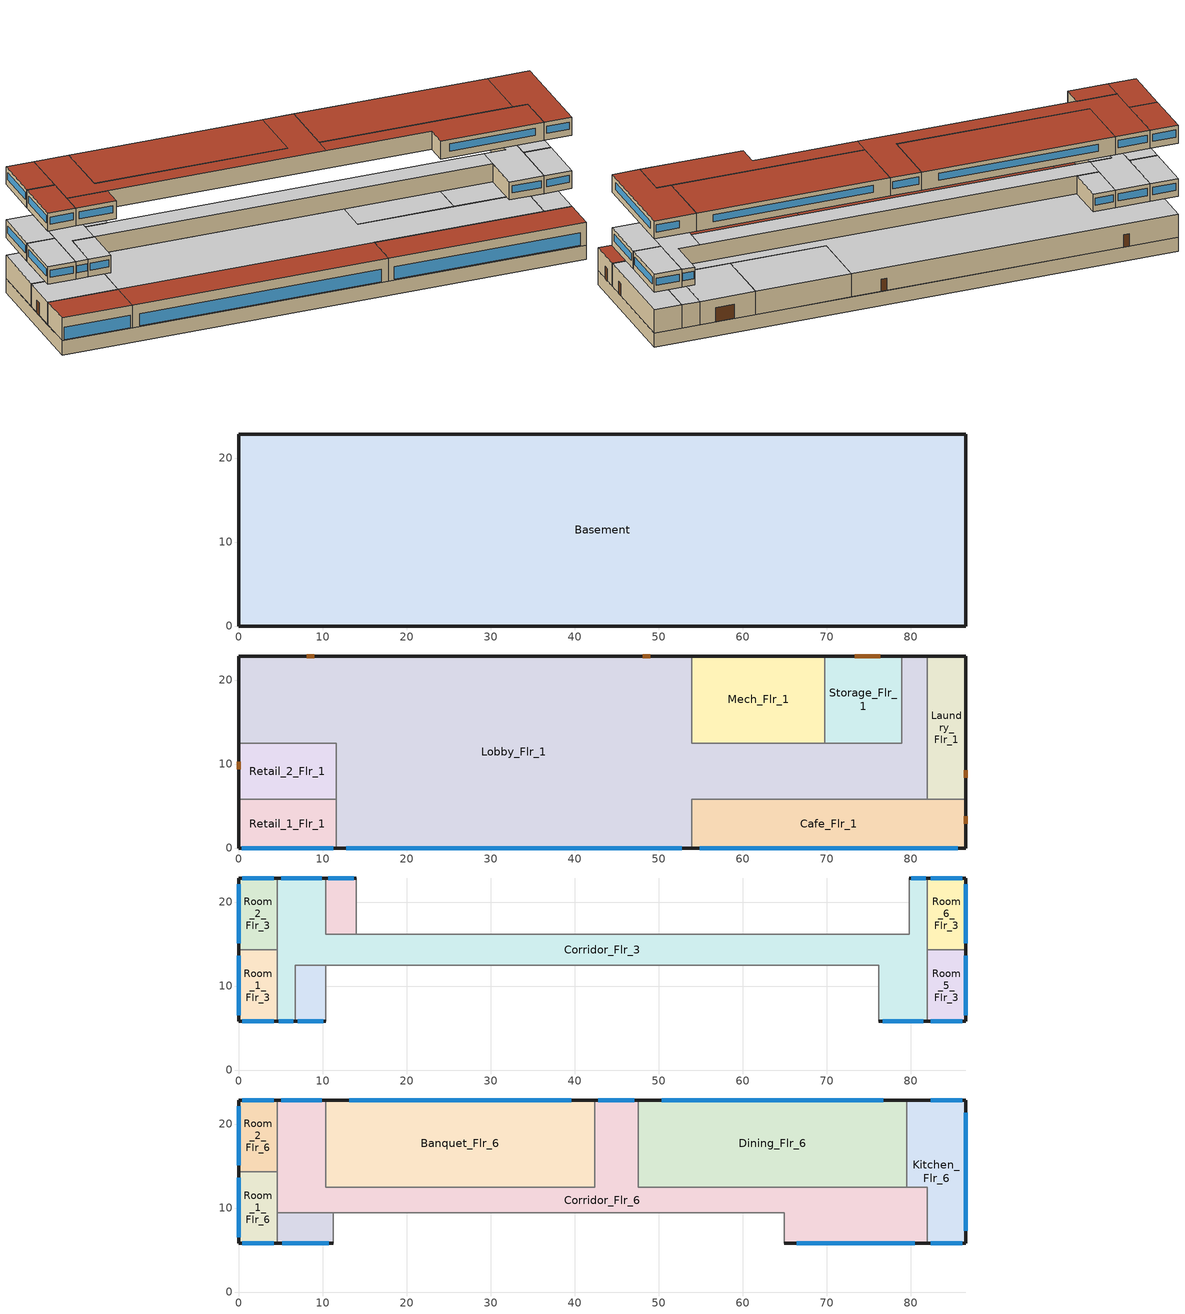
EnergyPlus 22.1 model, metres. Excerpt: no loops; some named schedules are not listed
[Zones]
Basement
 floor adiabatic (basement_floor): 86.56,22.86 86.56,0 0,0 0,22.86 z-2.44
 wall ground (Basement_Wall_North_Cfactor): 86.56,22.86 0,22.86 z-2.44:0
 wall ground (Basement_Wall_East_Cfactor): 86.56,0 86.56,22.86 z-2.44:0
 wall ground (Basement_Wall_South_Cfactor): 0,0 86.56,0 z-2.44:0
 wall ground (Basement_Wall_West_Cfactor): 0,22.86 0,0 z-2.44:0
Retail_1_Flr_1
 floor to Basement (nonres_floor): 11.58,5.79 11.58,0 0,0 0,5.79 z0
 wall outside (nonres_ext_wall_grd): 0,5.79 0,0 11.58,0 z0:3.96
 wall to Retail_2_Flr_1 (int_wall): 11.58,5.79 0,5.79 z0:3.96
 wall to Lobby_Flr_1 (int_wall): 11.58,0 11.58,5.79 z0:3.96
 window (NonresWindow_U_0.248_SHGC_0.21): 0.33,0 11.25,0 z0.15:2.28
 roof outside (nonres_roof): 0,5.79 0,0 11.58,0 11.58,5.79 z3.96
Retail_2_Flr_1
 floor to Basement (nonres_floor): 11.58,12.5 11.58,5.79 0,5.79 0,12.5 z0
 wall outside (nonres_ext_wall_grd): 0,12.5 0,5.79 z0:3.96
 wall to Lobby_Flr_1 (int_wall): 11.58,5.79 11.58,12.5 0,12.5 z0:3.96
 door (Swinging Door_con): 0,10.28 0,9.37 z0:2.13
 ceiling adiabatic (nonres_floor_ceiling): 0,12.5 0,5.79 11.58,5.79 11.58,12.5 z3.96
Mech_Flr_1
 floor to Basement (nonres_floor): 69.8,22.86 69.8,12.5 53.95,12.5 53.95,22.86 z0
 wall outside (nonres_ext_wall_grd): 69.8,22.86 53.95,22.86 z0:3.96
 wall to Storage_Flr_1 (int_wall): 69.8,12.5 69.8,22.86 z0:3.96
 wall to Lobby_Flr_1 (int_wall): 53.95,22.86 53.95,12.5 69.8,12.5 z0:3.96
 ceiling adiabatic (nonres_floor_ceiling): 53.95,22.86 53.95,12.5 69.8,12.5 69.8,22.86 z3.96
Storage_Flr_1
 floor to Basement (nonres_floor): 78.94,22.86 78.94,12.5 69.8,12.5 69.8,22.86 z0
 wall outside (nonres_ext_wall_grd): 78.94,22.86 69.8,22.86 z0:3.96
 wall to Lobby_Flr_1 (int_wall): 69.8,12.5 78.94,12.5 78.94,22.86 z0:3.96
 door (Overhead Door_con): 76.37,22.86 73.32,22.86 z0:2.44
 ceiling adiabatic (nonres_floor_ceiling): 69.8,22.86 69.8,12.5 78.94,12.5 78.94,22.86 z3.96
Laundry_Flr_1
 floor to Basement (nonres_floor): 86.56,22.86 86.56,5.79 81.99,5.79 81.99,22.86 z0
 wall outside (nonres_ext_wall_grd): 86.56,5.79 86.56,22.86 81.99,22.86 z0:3.96
 wall to Cafe_Flr_1 (int_wall): 81.99,5.79 86.56,5.79 z0:3.96
 wall to Lobby_Flr_1 (int_wall): 81.99,22.86 81.99,5.79 z0:3.96
 door (Swinging Door_con): 86.56,8.36 86.56,9.28 z0:2.13
 ceiling adiabatic (nonres_floor_ceiling): 81.99,22.86 81.99,5.79 86.56,5.79 86.56,22.86 z3.96
Cafe_Flr_1
 floor to Basement (nonres_floor): 86.56,5.79 86.56,0 53.95,0 53.95,5.79 z0
 wall outside (nonres_ext_wall_grd): 53.95,0 86.56,0 86.56,5.79 z0:3.96
 wall to Lobby_Flr_1 (int_wall): 81.99,5.79 53.95,5.79 53.95,0 z0:3.96
 window (NonresWindow_U_0.248_SHGC_0.21): 54.88,0 85.63,0 z0.15:2.28
 door (Swinging Door_con): 86.56,2.9 86.56,3.81 z0:2.13
 roof outside (nonres_roof): 53.95,5.79 53.95,0 86.56,0 86.56,5.79 z3.96
Lobby_Flr_1
 floor to Basement (nonres_floor): 0,12.5 0,22.86 53.95,22.86 53.95,0 11.58,0 11.58,12.5 z0; 53.95,12.5 78.94,12.5 78.94,22.86 81.99,22.86 81.99,5.79 53.95,5.79 z0
 wall outside (nonres_ext_wall_grd): 53.95,22.86 0,22.86 0,12.5 / 81.99,22.86 78.94,22.86 / 11.58,0 53.95,0 z0:3.96
 window (NonresWindow_U_0.248_SHGC_0.21): 12.79,0 52.74,0 z0.15:2.28
 door (Swinging Door_con): 49,22.86 48.09,22.86 / 8.99,22.86 8.08,22.86 z0:2.13
 ceiling adiabatic (nonres_floor_ceiling): 0,12.5 11.58,12.5 11.58,5.79 81.99,5.79 81.99,22.86 78.94,22.86 78.94,12.5 53.95,12.5 53.95,22.86 0,22.86 z3.96
 roof outside (nonres_roof): 11.58,5.79 11.58,0 53.95,0 53.95,5.79 z3.96
Room_1_Flr_3
 floor adiabatic (nonres_floor): 4.57,14.33 4.57,5.79 0,5.79 0,14.33 z7.01
 wall outside (res_ext_wall_mid): 0,14.33 0,5.79 4.57,5.79 z7.01:10.06
 wall to Room_2_Flr_3 (int_wall): 4.57,14.33 0,14.33 z7.01:10.06
 wall to Corridor_Flr_3 (int_wall): 4.57,5.79 4.57,14.33 z7.01:10.06
 window (ResWindow_U_0.248_SHGC_0.21): 0.4,5.79 4.17,5.79 / 0,13.58 0,6.54 z8.11:9.33
 ceiling adiabatic (nonres_floor_ceiling): 0,14.33 0,5.79 4.57,5.79 4.57,14.33 z10.06
Room_2_Flr_3
 floor adiabatic (nonres_floor): 4.57,22.86 4.57,14.33 0,14.33 0,22.86 z7.01
 wall outside (res_ext_wall_mid): 4.57,22.86 0,22.86 0,14.33 z7.01:10.06
 wall to Corridor_Flr_3 (int_wall): 4.57,14.33 4.57,22.86 z7.01:10.06
 window (ResWindow_U_0.248_SHGC_0.21): 4.17,22.86 0.4,22.86 / 0,22.11 0,15.07 z8.11:9.33
 ceiling adiabatic (nonres_floor_ceiling): 0,22.86 0,14.33 4.57,14.33 4.57,22.86 z10.06
Room_3_Mult19_Flr_3
 floor adiabatic (nonres_floor): 10.36,12.5 10.36,5.79 6.71,5.79 6.71,12.5 z7.01
 wall outside (res_ext_wall_mid): 6.71,5.79 10.36,5.79 z7.01:10.06
 wall adiabatic (int_wall): 10.36,5.79 10.36,12.5 6.71,12.5 6.71,5.79 z7.01:10.06
 window (ResWindow_U_0.248_SHGC_0.21): 7.03,5.79 10.04,5.79 z8.11:9.33
 ceiling adiabatic (nonres_floor_ceiling): 6.71,12.5 6.71,5.79 10.36,5.79 10.36,12.5 z10.06
Room_4_Mult19_Flr_3
 floor adiabatic (nonres_floor): 14.02,22.86 14.02,16.15 10.36,16.15 10.36,22.86 z7.01
 wall outside (res_ext_wall_mid): 14.02,22.86 10.36,22.86 z7.01:10.06
 wall adiabatic (int_wall): 10.36,22.86 10.36,16.15 14.02,16.15 14.02,22.86 z7.01:10.06
 window (ResWindow_U_0.248_SHGC_0.21): 13.7,22.86 10.68,22.86 z8.11:9.33
 ceiling adiabatic (nonres_floor_ceiling): 10.36,22.86 10.36,16.15 14.02,16.15 14.02,22.86 z10.06
Room_5_Flr_3
 floor adiabatic (nonres_floor): 86.56,14.33 86.56,5.79 81.99,5.79 81.99,14.33 z7.01
 wall outside (res_ext_wall_mid): 81.99,5.79 86.56,5.79 86.56,14.33 z7.01:10.06
 wall to Room_6_Flr_3 (int_wall): 86.56,14.33 81.99,14.33 z7.01:10.06
 wall to Corridor_Flr_3 (int_wall): 81.99,14.33 81.99,5.79 z7.01:10.06
 window (ResWindow_U_0.248_SHGC_0.21): 86.56,6.54 86.56,13.58 / 82.39,5.79 86.16,5.79 z8.11:9.33
 ceiling adiabatic (nonres_floor_ceiling): 81.99,14.33 81.99,5.79 86.56,5.79 86.56,14.33 z10.06
Room_6_Flr_3
 floor adiabatic (nonres_floor): 86.56,22.86 86.56,14.33 81.99,14.33 81.99,22.86 z7.01
 wall outside (res_ext_wall_mid): 86.56,14.33 86.56,22.86 81.99,22.86 z7.01:10.06
 wall to Corridor_Flr_3 (int_wall): 81.99,22.86 81.99,14.33 z7.01:10.06
 window (ResWindow_U_0.248_SHGC_0.21): 86.16,22.86 82.39,22.86 / 86.56,15.07 86.56,22.11 z8.11:9.33
 ceiling adiabatic (nonres_floor_ceiling): 81.99,22.86 81.99,14.33 86.56,14.33 86.56,22.86 z10.06
Corridor_Flr_3
 floor adiabatic (nonres_floor): 4.57,5.79 4.57,22.86 10.36,22.86 10.36,12.5 6.71,12.5 6.71,5.79 z7.01; 10.36,16.15 76.2,16.15 76.2,12.5 10.36,12.5 z7.01; 76.2,16.15 79.86,16.15 79.86,22.86 81.99,22.86 81.99,5.79 76.2,5.79 z7.01
 wall outside (nonres_ext_wall_mid): 10.36,22.86 4.57,22.86 / 81.99,22.86 79.86,22.86 / 4.57,5.79 6.71,5.79 / 76.2,5.79 81.99,5.79 z7.01:10.06
 wall adiabatic (int_wall): 6.71,5.79 6.71,12.5 76.2,12.5 76.2,5.79 / 79.86,22.86 79.86,16.15 10.36,16.15 10.36,22.86 z7.01:10.06
 window (NonresWindow_U_0.248_SHGC_0.21): 9.86,22.86 5.08,22.86 / 81.81,22.86 80.04,22.86 / 4.76,5.79 6.52,5.79 / 76.71,5.79 81.48,5.79 z8.11:9.33
 ceiling adiabatic (nonres_floor_ceiling): 4.57,5.79 6.71,5.79 6.71,12.5 10.36,12.5 10.36,22.86 4.57,22.86 z10.06; 10.36,12.5 76.2,12.5 76.2,16.15 10.36,16.15 z10.06; 76.2,5.79 81.99,5.79 81.99,22.86 79.86,22.86 79.86,16.15 76.2,16.15 z10.06
Room_1_Flr_6
 floor adiabatic (nonres_floor): 4.57,14.33 4.57,5.79 0,5.79 0,14.33 z16.15
 wall outside (res_ext_wall_top): 0,14.33 0,5.79 4.57,5.79 z16.15:19.2
 wall to Room_2_Flr_6 (int_wall): 4.57,14.33 0,14.33 z16.15:19.2
 wall adiabatic (int_wall): 4.57,5.79 4.57,14.33 z16.15:19.2
 window (ResWindow_U_0.248_SHGC_0.21): 0.4,5.79 4.17,5.79 / 0,13.58 0,6.54 z17.26:18.48
 roof outside (res_roof): 0,14.33 0,5.79 4.57,5.79 4.57,14.33 z19.2
Room_2_Flr_6
 floor adiabatic (nonres_floor): 4.57,22.86 4.57,14.33 0,14.33 0,22.86 z16.15
 wall outside (res_ext_wall_top): 4.57,22.86 0,22.86 0,14.33 z16.15:19.2
 wall adiabatic (int_wall): 4.57,14.33 4.57,22.86 z16.15:19.2
 window (ResWindow_U_0.248_SHGC_0.21): 4.17,22.86 0.4,22.86 / 0,22.11 0,15.07 z17.26:18.48
 roof outside (res_roof): 0,22.86 0,14.33 4.57,14.33 4.57,22.86 z19.2
Room_3_Mult9_Flr_6
 floor adiabatic (nonres_floor): 11.28,9.45 11.28,5.79 4.57,5.79 4.57,9.45 z16.15
 wall outside (res_ext_wall_top): 4.57,5.79 11.28,5.79 z16.15:19.2
 wall adiabatic (int_wall): 11.28,5.79 11.28,9.45 4.57,9.45 4.57,5.79 z16.15:19.2
 window (ResWindow_U_0.248_SHGC_0.21): 5.16,5.79 10.69,5.79 z17.26:18.48
 roof outside (res_roof): 4.57,9.45 4.57,5.79 11.28,5.79 11.28,9.45 z19.2
Banquet_Flr_6
 floor adiabatic (nonres_floor): 42.37,22.86 42.37,12.5 10.36,12.5 10.36,22.86 z16.15
 wall outside (nonres_ext_wall_top): 42.37,22.86 10.36,22.86 z16.15:19.2
 wall to Corridor_Flr_6 (int_wall): 10.36,22.86 10.36,12.5 42.37,12.5 42.37,22.86 z16.15:19.2
 window (NonresWindow_U_0.248_SHGC_0.21): 39.57,22.86 13.16,22.86 z17.26:18.48
 roof outside (nonres_roof): 10.36,22.86 10.36,12.5 42.37,12.5 42.37,22.86 z19.2
Dining_Flr_6
 floor adiabatic (nonres_floor): 79.55,22.86 79.55,12.5 47.55,12.5 47.55,22.86 z16.15
 wall outside (nonres_ext_wall_top): 79.55,22.86 47.55,22.86 z16.15:19.2
 wall to Kitchen_Flr_6 (int_wall): 79.55,12.5 79.55,22.86 z16.15:19.2
 wall adiabatic (int_wall): 47.55,12.5 79.55,12.5 z16.15:19.2
 wall to Corridor_Flr_6 (int_wall): 47.55,22.86 47.55,12.5 z16.15:19.2
 window (NonresWindow_U_0.248_SHGC_0.21): 76.75,22.86 50.35,22.86 z17.26:18.48
 roof outside (nonres_roof): 47.55,22.86 47.55,12.5 79.55,12.5 79.55,22.86 z19.2
Kitchen_Flr_6
 floor adiabatic (nonres_floor): 79.55,12.5 79.55,22.86 86.56,22.86 86.56,5.79 81.99,5.79 81.99,12.5 z16.15
 wall outside (nonres_ext_wall_top): 81.99,5.79 86.56,5.79 86.56,22.86 79.55,22.86 z16.15:19.2
 wall adiabatic (int_wall): 79.55,12.5 81.99,12.5 z16.15:19.2
 wall to Corridor_Flr_6 (int_wall): 81.99,12.5 81.99,5.79 z16.15:19.2
 window (NonresWindow_U_0.248_SHGC_0.21): 86.16,22.86 82.39,22.86 / 86.56,7.29 86.56,21.37 / 82.39,5.79 86.16,5.79 z17.26:18.48
 roof outside (nonres_roof): 79.55,12.5 81.99,12.5 81.99,5.79 86.56,5.79 86.56,22.86 79.55,22.86 z19.2
Corridor_Flr_6
 floor adiabatic (nonres_floor): 4.57,9.45 4.57,22.86 10.36,22.86 10.36,12.5 42.37,12.5 42.37,22.86 47.55,22.86 47.55,12.5 81.99,12.5 81.99,5.79 64.92,5.79 64.92,9.45 z16.15
 wall outside (nonres_ext_wall_top): 10.36,22.86 4.57,22.86 / 47.55,22.86 42.37,22.86 / 64.92,5.79 81.99,5.79 z16.15:19.2
 wall adiabatic (int_wall): 81.99,12.5 47.55,12.5 / 4.57,22.86 4.57,9.45 64.92,9.45 64.92,5.79 z16.15:19.2
 window (NonresWindow_U_0.248_SHGC_0.21): 9.86,22.86 5.08,22.86 / 47.09,22.86 42.82,22.86 / 66.42,5.79 80.5,5.79 z17.26:18.48
 roof outside (nonres_roof): 4.57,9.45 47.55,9.45 47.55,22.86 42.37,22.86 42.37,12.5 10.36,12.5 10.36,22.86 4.57,22.86 z19.2; 47.55,9.45 64.92,9.45 64.92,5.79 81.99,5.79 81.99,12.5 47.55,12.5 z19.2
[Building]
HotelLarge: North Axis {deg}=0; Terrain=City; Loads Convergence Tolerance Value {W}=0.04; Temperature Convergence Tolerance Value {deltaC}=0.2; Solar Distribution=FullInteriorAndExterior; Maximum Number of Warmup Days=25; Minimum Number of Warmup Days=6
[Site:Location]
Site:Location=Denver-Aurora-Buckley.AFB_CO_USA WMO=724695; Latitude {N+ S-}=39.72; Longitude {W- E+}=-104.75; Time Zone Relative to GMT {GMT+/-}=-7; Elevation {m}=1726
[SizingPeriod:DesignDay] Day of Month=21; Dry-Bulb Temperature Range Modifier Type=DefaultMultipliers; Humidity Condition Type=Wetbulb; Barometric Pressure {Pa}=82237; Rain {Yes/No}=No; Snow on ground {Yes/No}=No; Daylight Savings Time Indicator=No
Name | Month | Day Type | Maximum Dry-Bulb Temperature {C} | Daily Dry-Bulb Temperature Range {C} | Wetbulb at Maximum Dry-Bulb {C} | Wind Speed {m/s} design conditions vs. traditional 6.71 m/s (15 mph) | Wind Direction {Degrees; N=0, S=180} | Solar Model Indicator | Clearness {0.0 to 1.1} | Wind Speed {m/s} design conditions vs. traditional 3.35 m/s (7mph) | ASHRAE Clear Sky Optical Depth for Beam Irradiance (taub) | ASHRAE Clear Sky Optical Depth for Diffuse Irradiance (taud)
Denver-Aurora-Buckley.AFB_CO_USA Ann Htg 99.6% Condns DB | 12 | WinterDesignDay | -17.9 | 0 | -17.9 | 2.5 | 180 | ASHRAEClearSky | 0
Denver-Aurora-Buckley.AFB_CO_USA Ann Clg .4% Condns DB=>MWB | 7 | SummerDesignDay | 33.9 | 14.8 | 15 |  | 30 | ASHRAETau |  | 3.6 | 0.423 | 2.02
[Site:WaterMainsTemperature]
Calculation Method=Correlation; Annual average outdoor air temperature {C}=9.95; Maximum difference in monthly average outdoor air temperatures {C}=23.7
[Site:GroundTemperature:FCfactorMethod]
January Ground Temperature {C}=7.1; February Ground Temperature {C}=3; March Ground Temperature {C}=-1; April Ground Temperature {C}=0.8; May Ground Temperature {C}=-0.2; June Ground Temperature {C}=4.8; July Ground Temperature {C}=6.1; August Ground Temperature {C}=13.7; September Ground Temperature {C}=22.2; October Ground Temperature {C}=22.7; November Ground Temperature {C}=21.7; December Ground Temperature {C}=18.5
[Material:NoMass]
Opaque Door panel_con: MediumRough, 0.475973, 0.9, 0.7, 0.7
Overhead Door_con Panel: MediumRough, 0.568097, 0.9, 0.7, 0.7
CP02 CARPET PAD: VeryRough, 0.21648, 0.9, 0.7, 0.8
Nonres_Roof_Insulation; Res_Roof_Insulation: MediumSmooth, 5.30668, 0.9, 0.7, 0.7
Nonres_Exterior_Wall_Insulation_grd: MediumSmooth, 1.35373, 0.9, 0.7, 0.7
Nonres_Exterior_Wall_Insulation_mid: MediumSmooth, 1.10229, 0.9, 0.7, 0.7
Nonres_Exterior_Wall_Insulation_top: MediumSmooth, 1.11382, 0.9, 0.7, 0.7
Res_Exterior_Wall_Insulation_mid: MediumSmooth, 1.22671, 0.9, 0.7, 0.7
Res_Exterior_Wall_Insulation_top: MediumSmooth, 1.24035, 0.9, 0.7, 0.7
Nonres_Floor_Insulation: MediumSmooth, 4.13066, 0.9, 0.7, 0.7
[Construction]
Swinging Door_con: Opaque Door panel_con
Overhead Door_con: Overhead Door_con Panel
InteriorFurnishings: Std Wood 6inch
int_wall: G01 13mm gypsum board, G01 13mm gypsum board
nonres_roof: F13 Built-up roofing, Nonres_Roof_Insulation, F08 Metal surface
res_roof: F13 Built-up roofing, Res_Roof_Insulation, F08 Metal surface
nonres_ext_wall_grd: 200mm Normalweight concrete wall, Nonres_Exterior_Wall_Insulation_grd, G01 13mm gypsum board
nonres_ext_wall_mid: 200mm Normalweight concrete wall, Nonres_Exterior_Wall_Insulation_mid, G01 13mm gypsum board
nonres_ext_wall_top: 200mm Normalweight concrete wall, Nonres_Exterior_Wall_Insulation_top, G01 13mm gypsum board
res_ext_wall_mid: 200mm Normalweight concrete wall, Res_Exterior_Wall_Insulation_mid, G01 13mm gypsum board
res_ext_wall_top: 200mm Normalweight concrete wall, Res_Exterior_Wall_Insulation_top, G01 13mm gypsum board
nonres_floor: Nonres_Floor_Insulation, 100mm Normalweight concrete floor, CP02 CARPET PAD
nonres_floor_ceiling: CP02 CARPET PAD, 100mm Normalweight concrete floor, Nonres_Floor_Insulation
basement_floor: M10 200mm concrete block basement wall, CP02 CARPET PAD
NonresWindow_U_0.248_SHGC_0.21: Glazing Layer
ResWindow_U_0.248_SHGC_0.21: Residential Window Glazing Layer
[Material]
Name | Roughness | Thickness {m} | Conductivity {W/m-K} | Density {kg/m3} | Specific Heat {J/kg-K} | Thermal Absorptance | Solar Absorptance | Visible Absorptance | Absorptance:Thermal | Absorptance:Solar | Absorptance:Visible
Std Wood 6inch | MediumSmooth | 0.15 | 0.12 | 540 | 1210 | 0.9 | 0.7 | 0.7
F08 Metal surface | Smooth | 0.0008 | 45.28 | 7824 | 500
F13 Built-up roofing | Rough | 0.0095 | 0.16 | 1120 | 1460 |  |  |  | 0.9 | 0.77
G01 13mm gypsum board | Smooth | 0.0127 | 0.16 | 800 | 1090 |  |  |  | 0.9 | 0.7 | 0.5
200mm Normalweight concrete wall | MediumRough | 0.2032 | 2.31 | 2322 | 832
100mm Normalweight concrete floor | MediumRough | 0.1016 | 2.31 | 2322 | 832
M10 200mm concrete block basement wall | MediumRough | 0.2032 | 1.326 | 1842 | 912
[WindowMaterial:SimpleGlazingSystem] U-Factor {W/m2-K}=1.40821; Solar Heat Gain Coefficient=0.21; Visible Transmittance=0.29
Glazing Layer; Residential Window Glazing Layer
[Construction:CfactorUndergroundWall] C-Factor {W/m2-K}=0.675682; Height {m}=2.439
Basement_Wall_North_Cfactor; Basement_Wall_East_Cfactor; Basement_Wall_South_Cfactor; Basement_Wall_West_Cfactor
[Generator:PVWatts]
PV_module: PVWatts Version=5; DC System Capacity {W}=41465.2; Module Type=Premium; Array Type=FixedOpenRack; System Losses=0.113; Array Geometry Type=TiltAzimuth; Tilt Angle {deg}=0; Azimuth Angle {deg}=180
[ElectricLoadCenter:Generators]
PV_Generator: Generator 1=PV_module; Generator 1 Rated Electric Power Output {W}=41465.2; Generator 1 Availability Schedule=PV_SCH
[ElectricLoadCenter:Inverter:PVWatts]
PV_Inverter: DC to AC Size Ratio=1.2; Inverter Efficiency=0.96
[ElectricLoadCenter:Distribution]
Generator: Generator List=PV_Generator; Generator Operation Scheme Type=Baseload; Electrical Buss Type=DirectCurrentWithInverter; Inverter=PV_Inverter
[Zone] Type=1; Ceiling Height {m}=-9999; Floor Area {m2}=autocalculate; Part of Total Floor Area=Yes
Name | Multiplier | Volume {m3}
Basement | 1 | 4826.41
Retail_1_Flr_1 | 1 | 265.7636
Retail_2_Flr_1 | 1 | 307.7552
Mech_Flr_1 | 1 | 650.7972
Storage_Flr_1 | 1 | 375.4741
Laundry_Flr_1 | 1 | 309.2236
Cafe_Flr_1 | 1 | 748.3463
Lobby_Flr_1 | 1 | 5183.56
Room_1_Flr_3; Room_5_Flr_3 | 4 | 118.9391
Room_2_Flr_3; Room_6_Flr_3 | 4 | 118.9252
Room_3_Mult19_Flr_3 | 76 | 74.7487
Room_4_Mult19_Flr_3 | 76 | 74.7691
Corridor_Flr_3 | 4 | 1186.91
Room_1_Flr_6 | 1 | 118.9391
Room_2_Flr_6 | 1 | 118.9252
Room_3_Mult9_Flr_6 | 9 | 74.7691
Banquet_Flr_6; Dining_Flr_6 | 1 | 1010.89
Kitchen_Flr_6 | 1 | 314.872
Corridor_Flr_6 | 1 | 1256.16
[InternalMass] Construction=InteriorFurnishings
Name | Zone or ZoneList | Surface Area {m2}
Basement_InternalMass_1 | Basement | 3957.66
Retail_1_Flr_1_InternalMass_1 | Retail_1_Flr_1 | 134.1427
Retail_2_Flr_1_InternalMass_1 | Retail_2_Flr_1 | 155.3378
Mech_Flr_1_InternalMass_1 | Mech_Flr_1 | 328.4864
Storage_Flr_1_InternalMass_1 | Storage_Flr_1 | 189.5185
Laundry_Flr_1_InternalMass_1 | Laundry_Flr_1 | 156.0789
Cafe_Flr_1_InternalMass_1 | Cafe_Flr_1 | 377.7238
Lobby_Flr_1_InternalMass_1 | Lobby_Flr_1 | 2616.37
Room_1_Flr_3_InternalMass_1 | Room_1_Flr_3 | 78.044
Room_2_Flr_3_InternalMass_1 | Room_2_Flr_3 | 78.0349
Room_3_Mult19_Flr_3_InternalMass_1 | Room_3_Mult19_Flr_3 | 49.0477
Room_4_Mult19_Flr_3_InternalMass_1 | Room_4_Mult19_Flr_3 | 49.0611
Room_5_Flr_3_InternalMass_1 | Room_5_Flr_3 | 78.044
Room_6_Flr_3_InternalMass_1 | Room_6_Flr_3 | 78.0349
Corridor_Flr_3_InternalMass_1 | Corridor_Flr_3 | 778.8094
Room_1_Flr_6_InternalMass_1 | Room_1_Flr_6 | 78.044
Room_2_Flr_6_InternalMass_1 | Room_2_Flr_6 | 78.0349
Room_3_Mult9_Flr_6_InternalMass_1 | Room_3_Mult9_Flr_6 | 49.0611
Banquet_Flr_6_InternalMass_1 | Banquet_Flr_6 | 663.3149
Dining_Flr_6_InternalMass_1 | Dining_Flr_6 | 663.3149
Kitchen_Flr_6_InternalMass_1 | Kitchen_Flr_6 | 206.6089
Corridor_Flr_6_InternalMass_1 | Corridor_Flr_6 | 824.2494
[People] Number of People Calculation Method=People; Fraction Radiant=0.3; Sensible Heat Fraction=AUTOCALCULATE; Activity Level Schedule=ACTIVITY_SCH; Enable ASHRAE 55 Comfort Warnings=No; Mean Radiant Temperature Calculation Type=ZoneAveraged; Work Efficiency Schedule=WORK_EFF_SCH; Clothing Insulation Calculation Method=ClothingInsulationSchedule; Clothing Insulation Schedule=CLOTHING_SCH; Air Velocity Schedule=AIR_VELO_SCH; Thermal Comfort Model 1 Type=FANGER
Name | Zone or ZoneList or Space or SpaceList | Number of People Schedule | Number of People
Basement People | Basement | BLDG_OCC_SCH | 106.499
Retail_1_Flr_1 People | Retail_1_Flr_1 | BLDG_OCC_SCH | 10.829
Retail_2_Flr_1 People | Retail_2_Flr_1 | BLDG_OCC_SCH | 12.54
Laundry_Flr_1 People | Laundry_Flr_1 | BLDG_OCC_SCH | 8.4
Cafe_Flr_1 People | Cafe_Flr_1 | BLDG_OCC_SCH | 142.3
Lobby_Flr_1 People | Lobby_Flr_1 | BLDG_OCC_SCH | 422.435
Room_1_Flr_3 People | Room_1_Flr_3 | GuestRoom_Occ_Sch | 1.5
Room_2_Flr_3 People | Room_2_Flr_3 | GuestRoom_Occ_Sch | 1.5
Room_3_Mult19_Flr_3 People | Room_3_Mult19_Flr_3 | ALWAYS_OFF | 1.5
Room_4_Mult19_Flr_3 People | Room_4_Mult19_Flr_3 | GuestRoom_Occ_Sch | 1.5
Room_5_Flr_3 People | Room_5_Flr_3 | GuestRoom_Occ_Sch | 1.5
Room_6_Flr_3 People | Room_6_Flr_3 | GuestRoom_Occ_Sch | 1.5
Room_1_Flr_6 People | Room_1_Flr_6 | GuestRoom_Occ_Sch | 1.5
Room_2_Flr_6 People | Room_2_Flr_6 | GuestRoom_Occ_Sch | 1.5
Room_3_Mult9_Flr_6 People | Room_3_Mult9_Flr_6 | GuestRoom_Occ_Sch | 1.5
Banquet_Flr_6 People | Banquet_Flr_6 | BLDG_OCC_SCH | 249.896
Dining_Flr_6 People | Dining_Flr_6 | BLDG_OCC_SCH | 249.896
Kitchen_Flr_6 People | Kitchen_Flr_6 | BLDG_OCC_SCH | 22.238
STORAGE_FLR_1 People | STORAGE_FLR_1 | BLDG_OCC_SCH | 2.04
CORRIDOR_FLR_3 People | CORRIDOR_FLR_3 | BLDG_OCC_SCH | 20.957
CORRIDOR_FLR_6 People | CORRIDOR_FLR_6 | BLDG_OCC_SCH | 22.18
MECH_FLR_1 People | MECH_FLR_1 | BLDG_OCC_SCH | 2.652
[Lights] Design Level Calculation Method=Watts/Area; Return Air Fraction=0; Fraction Radiant=0.7; Fraction Visible=0.2; Fraction Replaceable=1; Return Air Fraction Calculated from Plenum Temperature=No
Name | Zone or ZoneList or Space or SpaceList | Schedule | Watts per Zone Floor Area {W/m2}
Basement_Lights | Basement | ltg_sch_basement | 5.877225
Retail_1_Flr_1_Lights | Retail_1_Flr_1 | ltg_sch_retail | 7.157997
Retail_2_Flr_1_Lights | Retail_2_Flr_1 | ltg_sch_retail | 7.157997
Mech_Flr_1_Lights | Mech_Flr_1 | ltg_sch_mechanic | 6.878133
Storage_Flr_1_Lights | Storage_Flr_1 | ltg_sch_storage | 3.580506
Laundry_Flr_1_Lights | Laundry_Flr_1 | ltg_sch_laundry | 4.940631
Cafe_Flr_1_Lights | Cafe_Flr_1 | ltg_sch_dining | 7.362504
Lobby_Flr_1_Lights | Lobby_Flr_1 | ltg_sch_lobby | 7.750008
Room_1_Flr_3_Lights | Room_1_Flr_3 | ltg_sch_guestroom | 4.4132
Room_2_Flr_3_Lights | Room_2_Flr_3 | ltg_sch_guestroom | 4.4132
Room_3_Mult19_Flr_3_Lights | Room_3_Mult19_Flr_3 | ltg_sch_guestroom | 4.4132
Room_4_Mult19_Flr_3_Lights | Room_4_Mult19_Flr_3 | ltg_sch_guestroom | 4.4132
Room_5_Flr_3_Lights | Room_5_Flr_3 | ltg_sch_guestroom | 4.4132
Room_6_Flr_3_Lights | Room_6_Flr_3 | ltg_sch_guestroom | 4.4132
Corridor_Flr_3_Lights | Corridor_Flr_3 | ltg_sch_corridor | 4.262508
Room_1_Flr_6_Lights | Room_1_Flr_6 | ltg_sch_guestroom | 4.4132
Room_2_Flr_6_Lights | Room_2_Flr_6 | ltg_sch_guestroom | 4.4132
Room_3_Mult9_Flr_6_Lights | Room_3_Mult9_Flr_6 | ltg_sch_guestroom | 4.4132
Banquet_Flr_6_Lights | Banquet_Flr_6 | ltg_sch_dining | 7.362504
Dining_Flr_6_Lights | Dining_Flr_6 | ltg_sch_dining | 7.362504
Kitchen_Flr_6_Lights | Kitchen_Flr_6 | ltg_sch_kitchen | 11.5281
Corridor_Flr_6_Lights | Corridor_Flr_6 | ltg_sch_corridor | 4.262508
[Daylighting:Controls] Daylighting Method=SplitFlux; Availability Schedule=DaylightAvailSch; Lighting Control Type=Continuousoff; Minimum Input Power Fraction for Continuous or ContinuousOff Dimming Control=0.2; Minimum Light Output Fraction for Continuous or ContinuousOff Dimming Control=0.2; Number of Stepped Control Steps=3; Probability Lighting will be Reset When Needed in Manual Stepped Control=1; Maximum Allowable Discomfort Glare Index=22
Name | Zone or Space | Glare Calculation Daylighting Reference Point | Glare Calculation Azimuth Angle of View Direction Clockwise from Zone y-Axis {deg} | Daylighting Reference Point 1 | Fraction of Lights Controlled by Reference Point 1 | Illuminance Setpoint at Reference Point 1 {lux} | Daylighting Reference Point 2 | Fraction of Lights Controlled by Reference Point 2 | Illuminance Setpoint at Reference Point 2 {lux}
Lobby_Flr_1_DaylCtrl | Lobby_Flr_1 | Lobby_Flr_1_DaylRefPt1 | 180 | Lobby_Flr_1_DaylRefPt1 | 0.07 | 269 | Lobby_Flr_1_DaylRefPt2 | 0.07 | 269
Cafe_Flr_1_DaylCtrl | Cafe_Flr_1 | Cafe_Flr_1_DaylRefPt1 | 180 | Cafe_Flr_1_DaylRefPt1 | 0.39 | 215 | Cafe_Flr_1_DaylRefPt2 | 0.39 | 215
Dining_Flr_6_DaylCtrl | Dining_Flr_6 | Dining_Flr_6_DaylRefPt1 | 0 | Dining_Flr_6_DaylRefPt1 | 0.2 | 215 | Dining_Flr_6_DaylRefPt2 | 0.2 | 215
Banquet_Flr_6_DaylCtrl | Banquet_Flr_6 | Banquet_Flr_6_DaylRefPt1 | 0 | Banquet_Flr_6_DaylRefPt1 | 0.2 | 215 | Banquet_Flr_6_DaylRefPt2 | 0.2 | 215
[ElectricEquipment] Design Level Calculation Method=EquipmentLevel
Name | Zone or ZoneList or Space or SpaceList | Schedule | Design Level {W} | Fraction Latent | Fraction Radiant | Fraction Lost
Basement_MiscPlug_Equip | Basement | BASEMENT_EQUIP_SCH | 10646.1 | 0 | 0.5 | 0
Retail_1_Flr_1_MiscPlug_Equip | Retail_1_Flr_1 | BLDG_EQUIP_SCH | 721.6879 | 0 | 0.5 | 0
Retail_2_Flr_1_MiscPlug_Equip | Retail_2_Flr_1 | BLDG_EQUIP_SCH | 835.7173 | 0 | 0.5 | 0
Mech_Flr_1_MiscPlug_Equip | Mech_Flr_1 | BLDG_EQUIP_SCH | 883.6283 | 0 | 0.5 | 0
Storage_Flr_1_MiscPlug_Equip | Storage_Flr_1 | BLDG_EQUIP_SCH | 254.9024 | 0 | 0.5 | 0
Laundry_Flr_1_MiscPlug_Equip | Laundry_Flr_1 | BLDG_EQUIP_SCH | 4813.47 | 0 | 0.5 | 0
Cafe_Flr_1_MiscPlug_Equip | Cafe_Flr_1 | BLDG_EQUIP_SCH | 1016.08 | 0 | 0.5 | 0
Lobby_Flr_1_MiscPlug_Equip | Lobby_Flr_1 | BLDG_EQUIP_SCH | 10557.1 | 0 | 0.5 | 0
Room_1_Flr_3_PlugMisc_Equip | Room_1_Flr_3 | Guestroom_Eqp_Sch_Adva | 263.3986 | 0 | 0.5 | 0
Room_2_Flr_3_PlugMisc_Equip | Room_2_Flr_3 | Guestroom_Eqp_Sch_Adva | 263.3678 | 0 | 0.5 | 0
Room_3_Mult19_Flr_3_PlugMisc_Equip | Room_3_Mult19_Flr_3 | Guestroom_Eqp_Sch_Adva | 257.9908 | 0 | 0.5 | 0
Room_4_Mult19_Flr_3_PlugMisc_Equip | Room_4_Mult19_Flr_3 | Guestroom_Eqp_Sch_Adva | 258.0614 | 0 | 0.5 | 0
Room_5_Flr_3_PlugMisc_Equip | Room_5_Flr_3 | Guestroom_Eqp_Sch_Adva | 263.3986 | 0 | 0.5 | 0
Room_6_Flr_3_PlugMisc_Equip | Room_6_Flr_3 | Guestroom_Eqp_Sch_Adva | 263.3678 | 0 | 0.5 | 0
Room_1_Flr_6_PlugMisc_Equip | Room_1_Flr_6 | Guestroom_Eqp_Sch_Adva | 263.3986 | 0 | 0.5 | 0
Room_2_Flr_6_PlugMisc_Equip | Room_2_Flr_6 | Guestroom_Eqp_Sch_Adva | 263.3678 | 0 | 0.5 | 0
Room_3_Mult9_Flr_6_PlugMisc_Equip | Room_3_Mult9_Flr_6 | Guestroom_Eqp_Sch_Adva | 258.0614 | 0 | 0.5 | 0
Banquet_Flr_6_MiscPlug_Equip | Banquet_Flr_6 | Kitchen_Elec_Equip_SCH | 22493 | 0 | 0.5 | 0
Dining_Flr_6_MiscPlug_Equip | Dining_Flr_6 | Kitchen_Elec_Equip_SCH | 22493 | 0 | 0.5 | 0
Kitchen_Flr_6_MiscElec_Equip | Kitchen_Flr_6 | Kitchen_Elec_Equip_SCH | 52482.8 | 0.2 | 0.5 | 0.1
Kitchen_Flr_6_Reach-in-Freezer | Kitchen_Flr_6 | Always_on | 277.5 | 0 | 0.25 | 0
Kitchen_Flr_6_Reach-in-Refrigerator | Kitchen_Flr_6 | Always_on | 156.7 | 0 | 0.25 | 0
[Exterior:FuelEquipment] Fuel Use Type=Electricity
Name | Schedule | Design Level {W}
Elevators | BLDG_ELEVATORS | 44860.63
Elevators_Lights_Fan | ELEV_LIGHT_FAN_SCH_ADD_DF | 315.94
[GasEquipment] Design Level Calculation Method=EquipmentLevel
Name | Zone or ZoneList or Space or SpaceList | Schedule | Design Level {W} | Fraction Latent | Fraction Radiant | Fraction Lost
Laundry_Flr_1_MiscGas_Equip | Laundry_Flr_1 | BLDG_EQUIP_SCH | 41817.4 | 0 | 0.5 | 0
Kitchen_Flr_6_MiscGas_Equip | Kitchen_Flr_6 | Kitchen_Gas_Equip_SCH | 249920 | 0.1 | 0.2 | 0.7
[ZoneInfiltration:DesignFlowRate] Schedule=INFIL_QUARTER_ON_SCH; Design Flow Rate Calculation Method=Flow/ExteriorWallArea; Flow per Exterior Surface Area {m3/s-m2}=0.000569572; Constant Term Coefficient=1; Temperature Term Coefficient=0; Velocity Term Coefficient=0; Velocity Squared Term Coefficient=0
Name | Zone or ZoneList
Retail_1_Flr_1_Infiltration | Retail_1_Flr_1
Retail_2_Flr_1_Infiltration | Retail_2_Flr_1
Mech_Flr_1_Infiltration | Mech_Flr_1
Storage_Flr_1_Infiltration | Storage_Flr_1
Laundry_Flr_1_Infiltration | Laundry_Flr_1
Cafe_Flr_1_Infiltration | Cafe_Flr_1
Lobby_Flr_1_Infiltration | Lobby_Flr_1
Room_1_Flr_3_Infiltration | Room_1_Flr_3
Room_2_Flr_3_Infiltration | Room_2_Flr_3
Room_3_Mult19_Flr_3_Infiltration | Room_3_Mult19_Flr_3
Room_4_Mult19_Flr_3_Infiltration | Room_4_Mult19_Flr_3
Room_5_Flr_3_Infiltration | Room_5_Flr_3
Room_6_Flr_3_Infiltration | Room_6_Flr_3
Corridor_Flr_3_Infiltration | Corridor_Flr_3
Room_1_Flr_6_Infiltration | Room_1_Flr_6
Room_2_Flr_6_Infiltration | Room_2_Flr_6
Room_3_Mult9_Flr_6_Infiltration | Room_3_Mult9_Flr_6
Banquet_Flr_6_Infiltration | Banquet_Flr_6
Dining_Flr_6_Infiltration | Dining_Flr_6
Kitchen_Flr_6_Infiltration | Kitchen_Flr_6
Corridor_Flr_6_Infiltration | Corridor_Flr_6
[Exterior:Lights]
Exterior Facade Lighting: Schedule=Exterior_Lgt_ALWAYS_ON; Design Level {W}=9571.94; Control Option=AstronomicalClock
[EnergyManagementSystem:Sensor]
Facility_Int_LTG: Output:Variable or Output:Meter=InteriorLights:Electricity
[EnergyManagementSystem:GlobalVariable]
Wired_LTG
BoilerType; CapRated; EtRated; PLRx; Ecx; SkinLossRate
[EnergyManagementSystem:Program]
Transformer_Load_Prog: SET Wired_LTG = Facility_Int_LTG*0.0352
vav_with_reheat_MAX_OA_FRAC: IF vav_with_reheat_OA > vav_with_reheat_OA_VRP; SET vav_with_reheat_MAX_OA_FRAC = NULL; ELSE; IF vav_with_reheat_SUPPLY_FLOW > 0; SET vav_with_reheat_MAX_OA_FRAC =      9.3292 / vav_with_reheat_SUPPLY_FLOW; ELSE; SET vav_with_reheat_MAX_OA_FRAC = NULL; ENDIF; ENDIF
init_timesteps_after_doorshut: SET timesteps_after_doorshut_south = 0; SET timesteps_after_doorshut_north = 0
Door_Switch_Enabled_Thermostat_Reset_Program_S_LivingUnit: IF (S_Sliding_Door_Ventilation_Sensor > 0); SET timesteps_after_doorshut_south = 0; SET S_LivingUnit_CLGSETP_Actuator = 32.22; SET S_LivingUnit_HTGSETP_Actuator = 12.78; ELSEIF S_LivingUnit_CLGSETP_Actuator > 24.4; SET timesteps_after_doorshut_south = timesteps_after_doorshut_south + 1; IF timesteps_after_doorshut_south == 1; SET S_LivingUnit_CLGSETP_Actuator = 30; SET S_LivingUnit_HTGSETP_Actuator = 14; ELSEIF timesteps_after_doorshut_south == 2; SET S_LivingUnit_CLGSETP_Actuator = 28; SET S_LivingUnit_HTGSETP_Actuator = 16; ELSEIF timesteps_after_doorshut_south == 3; SET S_LivingUnit_CLGSETP_Actuator = 26; SET S_LivingUnit_HTGSETP_Actuator = 18; ELSEIF timesteps_after_doorshut_south == 4; SET S_LivingUnit_CLGSETP_Actuator = 25; SET S_LivingUnit_HTGSETP_Actuator = 20; SET S_LivingUnit_CLGSETP_Actuator = null; SET S_LivingUnit_HTGSETP_Actuator = null; ENDIF; ELSE; SET timesteps_after_doorshut_south = 0; SET S_LivingUnit_CLGSETP_Actuator = null; SET S_LivingUnit_HTGSETP_Actuator = null; ENDIF
[ZoneVentilation:WindandStackOpenArea] Opening Area {m2}=0.02; Opening Area Fraction Schedule=Sliding_Doors_Ventilation_Availability_SCH; Opening Effectiveness=autocalculate; Height Difference {m}=9.6007; Discharge Coefficient for Opening=autocalculate; Minimum Indoor Temperature {C}=18.89; Maximum Indoor Temperature {C}=25.56; Delta Temperature {deltaC}=-100; Minimum Outdoor Temperature {C}=15.56; Maximum Outdoor Temperature {C}=23.89; Maximum Wind Speed {m/s}=40
Name | Zone | Effective Angle {deg}
Room_1_Flr_3 Sliding Door Ventilation | Room_1_Flr_3 | 180
Room_2_Flr_3 Sliding Door Ventilation | Room_2_Flr_3 | 0
Room_3_Mult19_Flr_3 Sliding Door Ventilation | Room_3_Mult19_Flr_3 | 180
Room_4_Mult19_Flr_3 Sliding Door Ventilation | Room_4_Mult19_Flr_3 | 0
Room_5_Flr_3 Sliding Door Ventilation | Room_5_Flr_3 | 180
Room_6_Flr_3 Sliding Door Ventilation | Room_6_Flr_3 | 0
Room_1_Flr_6 Sliding Door Ventilation | Room_1_Flr_6 | 180
Room_2_Flr_6 Sliding Door Ventilation | Room_2_Flr_6 | 0
Room_3_Mult9_Flr_6 Sliding Door Ventilation | Room_3_Mult9_Flr_6 | 180
[SCHEDULE:COMPACT]
ltg_sch_kitchen; ltg_sch_mechanic: Through: 12/31, For: SummerDesignDay, Until: 24:00, 1, For: WinterDesignDay, Until: 24:00, 0, For: Weekdays, Until: 1:00, 0.132125, Until: 2:00, 0.0990937, Until: 5:00, 0.0660625, Until: 6:00, 0.132125, Until: 7:00, 0.26425, Until: 8:00, 0.330313, Until: 10:00, 0.26425, Until: 18:00, 0.165156, Until: 19:00, 0.396375, Until: 20:00, 0.5285, Until: 21:00, 0.594562, Until: 22:00, 0.5285, Until: 23:00, 0.396375, Until: 24:00, 0.198187, For: Saturday, Until: 2:00, 0.132125, Until: 6:00, 0.0660625, Until: 8:00, 0.198187, Until: 10:00, 0.26425, Until: 11:00, 0.198187, Until: 18:00, 0.165156, Until: 19:00, 0.396375, Until: 22:00, 0.462438, Until: 23:00, 0.396375, Until: 24:00, 0.198187, For: AllOtherDays, Until: 2:00, 0.198187, Until: 6:00, 0.132125, Until: 7:00, 0.198187, Until: 9:00, 0.26425, Until: 13:00, 0.198187, Until: 18:00, 0.132125, Until: 19:00, 0.330313, Until: 20:00, 0.462438, Until: 21:00, 0.5285, Until: 22:00, 0.396375, Until: 23:00, 0.330313, Until: 24:00, 0.198187
ltg_sch_dining: Through: 12/31, For: SummerDesignDay, Until: 24:00, 1, For: WinterDesignDay, Until: 24:00, 0, For: Weekdays, Until: 1:00, 0.122688, Until: 2:00, 0.0920156, Until: 5:00, 0.0613438, Until: 6:00, 0.122688, Until: 7:00, 0.245375, Until: 8:00, 0.306719, Until: 10:00, 0.245375, Until: 18:00, 0.153359, Until: 19:00, 0.368063, Until: 20:00, 0.49075, Until: 21:00, 0.552094, Until: 22:00, 0.49075, Until: 23:00, 0.368063, Until: 24:00, 0.184031, For: Saturday, Until: 2:00, 0.122688, Until: 6:00, 0.0613438, Until: 8:00, 0.184031, Until: 10:00, 0.245375, Until: 11:00, 0.184031, Until: 18:00, 0.153359, Until: 19:00, 0.368063, Until: 22:00, 0.429406, Until: 23:00, 0.368063, Until: 24:00, 0.184031, For: AllOtherDays, Until: 2:00, 0.184031, Until: 6:00, 0.122688, Until: 7:00, 0.184031, Until: 9:00, 0.245375, Until: 13:00, 0.184031, Until: 18:00, 0.122688, Until: 19:00, 0.306719, Until: 20:00, 0.429406, Until: 21:00, 0.49075, Until: 22:00, 0.368063, Until: 23:00, 0.306719, Until: 24:00, 0.184031
ltg_sch_basement: Through: 12/31, For: SummerDesignDay, Until: 24:00, 1, For: WinterDesignDay, Until: 24:00, 0, For: Weekdays, Until: 1:00, 0.136877, Until: 2:00, 0.102662, Until: 5:00, 0.0684383, Until: 6:00, 0.136877, Until: 7:00, 0.273753, Until: 8:00, 0.342191, Until: 10:00, 0.273753, Until: 18:00, 0.1711, Until: 19:00, 0.41063, Until: 20:00, 0.547516, Until: 21:00, 0.615954, Until: 22:00, 0.547516, Until: 23:00, 0.41063, Until: 24:00, 0.205315, For: Saturday, Until: 2:00, 0.136877, Until: 6:00, 0.0684383, Until: 8:00, 0.205315, Until: 10:00, 0.273753, Until: 11:00, 0.205315, Until: 18:00, 0.1711, Until: 19:00, 0.41063, Until: 22:00, 0.479077, Until: 23:00, 0.41063, Until: 24:00, 0.205315, For: AllOtherDays, Until: 2:00, 0.205315, Until: 6:00, 0.136877, Until: 7:00, 0.205315, Until: 9:00, 0.273753, Until: 13:00, 0.205315, Until: 18:00, 0.136877, Until: 19:00, 0.342191, Until: 20:00, 0.479077, Until: 21:00, 0.547516, Until: 22:00, 0.41063, Until: 23:00, 0.342191, Until: 24:00, 0.205315
ltg_sch_lobby; ltg_sch_corridor: Through: 12/31, For: SummerDesignDay, Until: 24:00, 1, For: WinterDesignDay, Until: 24:00, 0, For: Weekdays, Until: 1:00, 0.141563, Until: 2:00, 0.106172, Until: 5:00, 0.0707813, Until: 6:00, 0.141563, Until: 7:00, 0.283125, Until: 8:00, 0.353906, Until: 10:00, 0.283125, Until: 18:00, 0.176953, Until: 19:00, 0.424687, Until: 20:00, 0.56625, Until: 21:00, 0.637031, Until: 22:00, 0.56625, Until: 23:00, 0.424687, Until: 24:00, 0.212344, For: Saturday, Until: 2:00, 0.141563, Until: 6:00, 0.0707813, Until: 8:00, 0.212344, Until: 10:00, 0.283125, Until: 11:00, 0.212344, Until: 18:00, 0.176953, Until: 19:00, 0.424687, Until: 22:00, 0.495469, Until: 23:00, 0.424687, Until: 24:00, 0.212344, For: AllOtherDays, Until: 2:00, 0.212344, Until: 6:00, 0.141563, Until: 7:00, 0.212344, Until: 9:00, 0.283125, Until: 13:00, 0.212344, Until: 18:00, 0.141563, Until: 19:00, 0.353906, Until: 20:00, 0.495469, Until: 21:00, 0.56625, Until: 22:00, 0.424687, Until: 23:00, 0.353906, Until: 24:00, 0.212344
ltg_sch_storage: Through: 12/31, For: SummerDesignDay, Until: 24:00, 1, For: WinterDesignDay, Until: 24:00, 0, For: Weekdays, Until: 1:00, 0.10084, Until: 2:00, 0.0756321, Until: 5:00, 0.0504246, Until: 6:00, 0.10084, Until: 7:00, 0.201679, Until: 8:00, 0.252104, Until: 10:00, 0.201679, Until: 18:00, 0.126047, Until: 19:00, 0.302519, Until: 20:00, 0.403359, Until: 21:00, 0.453783, Until: 22:00, 0.403359, Until: 23:00, 0.302519, Until: 24:00, 0.151264, For: Saturday, Until: 2:00, 0.10084, Until: 6:00, 0.0504246, Until: 8:00, 0.151264, Until: 10:00, 0.201679, Until: 11:00, 0.151264, Until: 18:00, 0.126047, Until: 19:00, 0.302519, Until: 22:00, 0.352944, Until: 23:00, 0.302519, Until: 24:00, 0.151264, For: AllOtherDays, Until: 2:00, 0.151264, Until: 6:00, 0.10084, Until: 7:00, 0.151264, Until: 9:00, 0.201679, Until: 13:00, 0.151264, Until: 18:00, 0.10084, Until: 19:00, 0.252104, Until: 20:00, 0.352944, Until: 21:00, 0.403359, Until: 22:00, 0.302519, Until: 23:00, 0.252104, Until: 24:00, 0.151264
ltg_sch_laundry: Through: 12/31, For: SummerDesignDay, Until: 24:00, 1, For: WinterDesignDay, Until: 24:00, 0, For: Weekdays, Until: 1:00, 0.165156, Until: 2:00, 0.123867, Until: 5:00, 0.0825781, Until: 6:00, 0.165156, Until: 7:00, 0.330313, Until: 8:00, 0.412891, Until: 10:00, 0.330313, Until: 18:00, 0.206445, Until: 19:00, 0.495469, Until: 20:00, 0.660625, Until: 21:00, 0.743203, Until: 22:00, 0.660625, Until: 23:00, 0.495469, Until: 24:00, 0.247734, For: Saturday, Until: 2:00, 0.165156, Until: 6:00, 0.0825781, Until: 8:00, 0.247734, Until: 10:00, 0.330313, Until: 11:00, 0.247734, Until: 18:00, 0.206445, Until: 19:00, 0.495469, Until: 22:00, 0.578047, Until: 23:00, 0.495469, Until: 24:00, 0.247734, For: AllOtherDays, Until: 2:00, 0.247734, Until: 6:00, 0.165156, Until: 7:00, 0.247734, Until: 9:00, 0.330313, Until: 13:00, 0.247734, Until: 18:00, 0.165156, Until: 19:00, 0.412891, Until: 20:00, 0.578047, Until: 21:00, 0.660625, Until: 22:00, 0.495469, Until: 23:00, 0.412891, Until: 24:00, 0.247734
ltg_sch_guestroom: Through: 12/31, For: SummerDesignDay, Until: 24:00, 1, For: WinterDesignDay, Until: 24:00, 0, For: Weekdays, Until: 1:00, 0.121, Until: 2:00, 0.0935, Until: 5:00, 0.0605, Until: 6:00, 0.121, Until: 7:00, 0.242, Until: 8:00, 0.308, Until: 10:00, 0.242, Until: 18:00, 0.154, Until: 19:00, 0.3685, Until: 20:00, 0.4895, Until: 21:00, 0.55, Until: 22:00, 0.4895, Until: 23:00, 0.3685, Until: 24:00, 0.1815, For: Saturday, Until: 2:00, 0.143, Until: 6:00, 0.0605, Until: 8:00, 0.2255, Until: 10:00, 0.308, Until: 11:00, 0.2255, Until: 18:00, 0.1815, Until: 19:00, 0.4675, Until: 22:00, 0.55, Until: 23:00, 0.4675, Until: 24:00, 0.2255, For: AllOtherDays, Until: 2:00, 0.143, Until: 6:00, 0.0605, Until: 8:00, 0.2255, Until: 10:00, 0.308, Until: 11:00, 0.2255, Until: 18:00, 0.1815, Until: 19:00, 0.4675, Until: 22:00, 0.55, Until: 23:00, 0.4675, Until: 24:00, 0.2255
ltg_sch_retail: Through: 12/31, For: SummerDesignDay, Until: 24:00, 1, For: WinterDesignDay, Until: 24:00, 0, For: Weekdays, Until: 1:00, 0.150056, Until: 2:00, 0.112542, Until: 5:00, 0.0750278, Until: 6:00, 0.150056, Until: 7:00, 0.300111, Until: 8:00, 0.375139, Until: 10:00, 0.300111, Until: 18:00, 0.18757, Until: 19:00, 0.450167, Until: 20:00, 0.600223, Until: 21:00, 0.675251, Until: 22:00, 0.600223, Until: 23:00, 0.450167, Until: 24:00, 0.225084, For: Saturday, Until: 2:00, 0.150056, Until: 6:00, 0.0750278, Until: 8:00, 0.225084, Until: 10:00, 0.300111, Until: 11:00, 0.225084, Until: 18:00, 0.18757, Until: 19:00, 0.450167, Until: 22:00, 0.525195, Until: 23:00, 0.450167, Until: 24:00, 0.225084, For: AllOtherDays, Until: 2:00, 0.225084, Until: 6:00, 0.150056, Until: 7:00, 0.225084, Until: 9:00, 0.300111, Until: 13:00, 0.225084, Until: 18:00, 0.150056, Until: 19:00, 0.375139, Until: 20:00, 0.525195, Until: 21:00, 0.600223, Until: 22:00, 0.450167, Until: 23:00, 0.375139, Until: 24:00, 0.225084
[Schedule:Compact]
BASEMENT_EQUIP_SCH: Through: 12/31, For: Weekdays, Until: 01:00, 0.285724, Until: 02:00, 0.238104, Until: 05:00, 0.190483, Until: 06:00, 0.285724, Until: 07:00, 0.476207, Until: 08:00, 0.571449, Until: 10:00, 0.476207, Until: 18:00, 0.333345, Until: 19:00, 0.66669, Until: 20:00, 0.857173, Until: 21:00, 0.904794, Until: 22:00, 0.857173, Until: 23:00, 0.66669, Until: 24:00, 0.380966, For: Saturday, Until: 02:00, 0.285724, Until: 06:00, 0.190483, Until: 08:00, 0.380966, Until: 10:00, 0.476207, Until: 11:00, 0.380966, Until: 18:00, 0.333345, Until: 19:00, 0.66669, Until: 22:00, 0.761931, Until: 23:00, 0.66669, Until: 24:00, 0.380966, For: SummerDesignDay, Until: 24:00, 1, For: WinterDesignDay, Until: 24:00, 0, For: Sunday Holidays AllOtherDays, Until: 02:00, 0.380966, Until: 06:00, 0.285724, Until: 07:00, 0.380966, Until: 09:00, 0.476207, Until: 13:00, 0.380966, Until: 18:00, 0.285724, Until: 19:00, 0.571449, Until: 20:00, 0.761931, Until: 21:00, 0.857173, Until: 22:00, 0.66669, Until: 23:00, 0.571449, Until: 24:00, 0.380966
BLDG_EQUIP_SCH: Through: 12/31, For: Weekdays, Until: 01:00, 0.3, Until: 02:00, 0.25, Until: 05:00, 0.2, Until: 06:00, 0.3, Until: 07:00, 0.5, Until: 08:00, 0.6, Until: 10:00, 0.5, Until: 18:00, 0.35, Until: 19:00, 0.7, Until: 20:00, 0.9, Until: 21:00, 0.95, Until: 22:00, 0.9, Until: 23:00, 0.7, Until: 24:00, 0.4, For: Saturday, Until: 02:00, 0.3, Until: 06:00, 0.2, Until: 08:00, 0.4, Until: 10:00, 0.5, Until: 11:00, 0.4, Until: 18:00, 0.35, Until: 19:00, 0.7, Until: 22:00, 0.8, Until: 23:00, 0.7, Until: 24:00, 0.4, For: SummerDesignDay, Until: 24:00, 1, For: WinterDesignDay, Until: 24:00, 0, For: Sunday Holidays AllOtherDays, Until: 02:00, 0.4, Until: 06:00, 0.3, Until: 07:00, 0.4, Until: 09:00, 0.5, Until: 13:00, 0.4, Until: 18:00, 0.3, Until: 19:00, 0.6, Until: 20:00, 0.8, Until: 21:00, 0.9, Until: 22:00, 0.7, Until: 23:00, 0.6, Until: 24:00, 0.4
GuestRoom_Eqp_Sch_Adva: Through: 12/31, For: Weekdays, Until: 06:00, 0.17, Until: 07:00, 0.62, Until: 08:00, 0.9, Until: 10:00, 0.43, Until: 16:00, 0.12, Until: 17:00, 0.19, Until: 19:00, 0.48, Until: 20:00, 0.46, Until: 21:00, 0.62, Until: 22:00, 0.69, Until: 23:00, 0.34, Until: 24:00, 0.17, For: Saturday Sunday Holidays, Until: 06:00, 0.17, Until: 07:00, 0.3, Until: 08:00, 0.62, Until: 09:00, 0.9, Until: 10:00, 0.62, Until: 16:00, 0.13, Until: 17:00, 0.21, Until: 18:00, 0.4, Until: 19:00, 0.48, Until: 20:00, 0.46, Until: 21:00, 0.62, Until: 22:00, 0.69, Until: 23:00, 0.34, Until: 24:00, 0.17, For: WinterDesignDay, Until: 24:00, 0, For: SummerDesignDay CustomDay1 CustomDay2, Until: 24:00, 1
Kitchen_Elec_Equip_SCH: Through: 12/31, For: Weekday, Until: 06:00, 0.1, Until: 07:00, 0.25, Until: 24:00, 0.3, For: Saturday, Until: 06:00, 0.1, Until: 07:00, 0.25, Until: 24:00, 0.3, For: SummerDesignDay, Until: 24:00, 0.3, For: WinterDesignDay, Until: 24:00, 0, For: Sunday Holidays AllOtherDays, Until: 06:00, 0.1, Until: 07:00, 0.25, Until: 24:00, 0.3
Kitchen_Gas_Equip_SCH: Through: 12/31, For: Weekdays Saturday, Until: 05:00, 0.02, Until: 06:00, 0.05, Until: 07:00, 0.1, Until: 08:00, 0.15, Until: 09:00, 0.2, Until: 10:00, 0.15, Until: 13:00, 0.25, Until: 14:00, 0.2, Until: 15:00, 0.15, Until: 16:00, 0.2, Until: 19:00, 0.3, Until: 21:00, 0.2, Until: 22:00, 0.15, Until: 23:00, 0.1, Until: 24:00, 0.05, For: SummerDesignDay, Until: 24:00, 0.25, For: WinterDesignDay, Until: 24:00, 0, For: Sunday Holidays AllOtherDays, Until: 05:00, 0.02, Until: 06:00, 0.05, Until: 07:00, 0.1, Until: 08:00, 0.15, Until: 09:00, 0.2, Until: 10:00, 0.15, Until: 13:00, 0.25, Until: 14:00, 0.2, Until: 15:00, 0.15, Until: 16:00, 0.2, Until: 19:00, 0.3, Until: 21:00, 0.2, Until: 22:00, 0.15, Until: 23:00, 0.1, Until: 24:00, 0.05
BLDG_ELEVATORS: Through: 12/31, For: SummerDesignday, Until: 24:00, 0.5, For: WinterDesignDay, Until: 24:00, 0.12, For: AllOtherDays, Until: 04:00, 0.12, Until: 05:00, 0.12, Until: 06:00, 0.2, Until: 07:00, 0.4, Until: 09:00, 0.5, Until: 10:00, 0.35, Until: 16:00, 0.15, Until: 17:00, 0.35, Until: 19:00, 0.5, Until: 21:00, 0.4, Until: 22:00, 0.3, Until: 23:00, 0.2, Until: 24:00, 0.12
ELEV_LIGHT_FAN_SCH_ADD_DF: Through: 12/31, For: SummerDesignday, Until: 24:00, 0.5, For: WinterDesignDay, Until: 24:00, 0.05, For: AllOtherDays, Until: 04:00, 0.05, Until: 05:00, 0.1, Until: 06:00, 0.2, Until: 07:00, 0.4, Until: 09:00, 0.5, Until: 10:00, 0.35, Until: 16:00, 0.15, Until: 17:00, 0.35, Until: 19:00, 0.5, Until: 21:00, 0.4, Until: 22:00, 0.3, Until: 23:00, 0.2, Until: 24:00, 0.1
BLDG_OCC_SCH: Through: 12/31, For: Weekdays, Until: 06:00, 0.9, Until: 07:00, 0.7, Until: 09:00, 0.4, Until: 15:00, 0.2, Until: 16:00, 0.3, Until: 19:00, 0.5, Until: 21:00, 0.7, Until: 22:00, 0.8, Until: 24:00, 0.9, For: SummerDesignDay, Until: 24:00, 1, For: Saturday, Until: 06:00, 0.9, Until: 07:00, 0.7, Until: 09:00, 0.5, Until: 17:00, 0.3, Until: 18:00, 0.5, Until: 21:00, 0.6, Until: 24:00, 0.7, For: WinterDesignDay, Until: 24:00, 0, For: Sunday Holidays AllOtherDays, Until: 08:00, 0.7, Until: 11:00, 0.5, Until: 13:00, 0.3, Until: 16:00, 0.2, Until: 17:00, 0.3, Until: 19:00, 0.4, Until: 21:00, 0.6, Until: 24:00, 0.8
GuestRoom_Occ_Sch: Through: 12/31, For: Weekdays, Until: 06:00, 1, Until: 07:00, 0.77, Until: 09:00, 0.43, Until: 15:00, 0.2, Until: 16:00, 0.31, Until: 19:00, 0.54, Until: 21:00, 0.77, Until: 22:00, 0.89, Until: 24:00, 1, For: Saturday Sunday Holidays, Until: 06:00, 1, Until: 07:00, 0.77, Until: 09:00, 0.53, Until: 17:00, 0.3, Until: 18:00, 0.53, Until: 19:00, 0.54, Until: 21:00, 0.65, Until: 24:00, 0.77, For: WinterDesignDay, Until: 24:00, 0, For: SummerDesignDay CustomDay1 CustomDay2, Until: 24:00, 1
INFIL_QUARTER_ON_SCH: Through: 12/31, For: AllDays, Until: 24:00, 0.25
Exterior_Lgt_ALWAYS_ON; ALWAYS_ON: Through: 12/31, For: AllDays, Until: 24:00, 1
ALWAYS_OFF; WORK_EFF_SCH: Through: 12/31, For: AllDays, Until: 24:00, 0
ACTIVITY_SCH: Through: 12/31, For: AllDays, Until: 24:00, 120
AIR_VELO_SCH: Through: 12/31, For: AllDays, Until: 24:00, 0.2
CLOTHING_SCH: Through: 04/30, For: AllDays, Until: 24:00, 1, Through: 09/30, For: AllDays, Until: 24:00, 0.5, Through: 12/31, For: AllDays, Until: 24:00, 1
DaylightAvailSch: Through: 12/31, For: SummerDesignDay WinterDesignDay, Until: 24:00, 0, For: AllOtherDays, Until: 24:00, 1
Sliding_Doors_Ventilation_Availability_SCH: Through: 12/31, For: WinterDesignDay SummerDesignDay, Until: 24:00, 0, For: Allotherdays, Until: 6:00, 0, Until: 9:00, 1, Until: 16:00, 0, Until: 22:00, 1, Until: 24:00, 0
